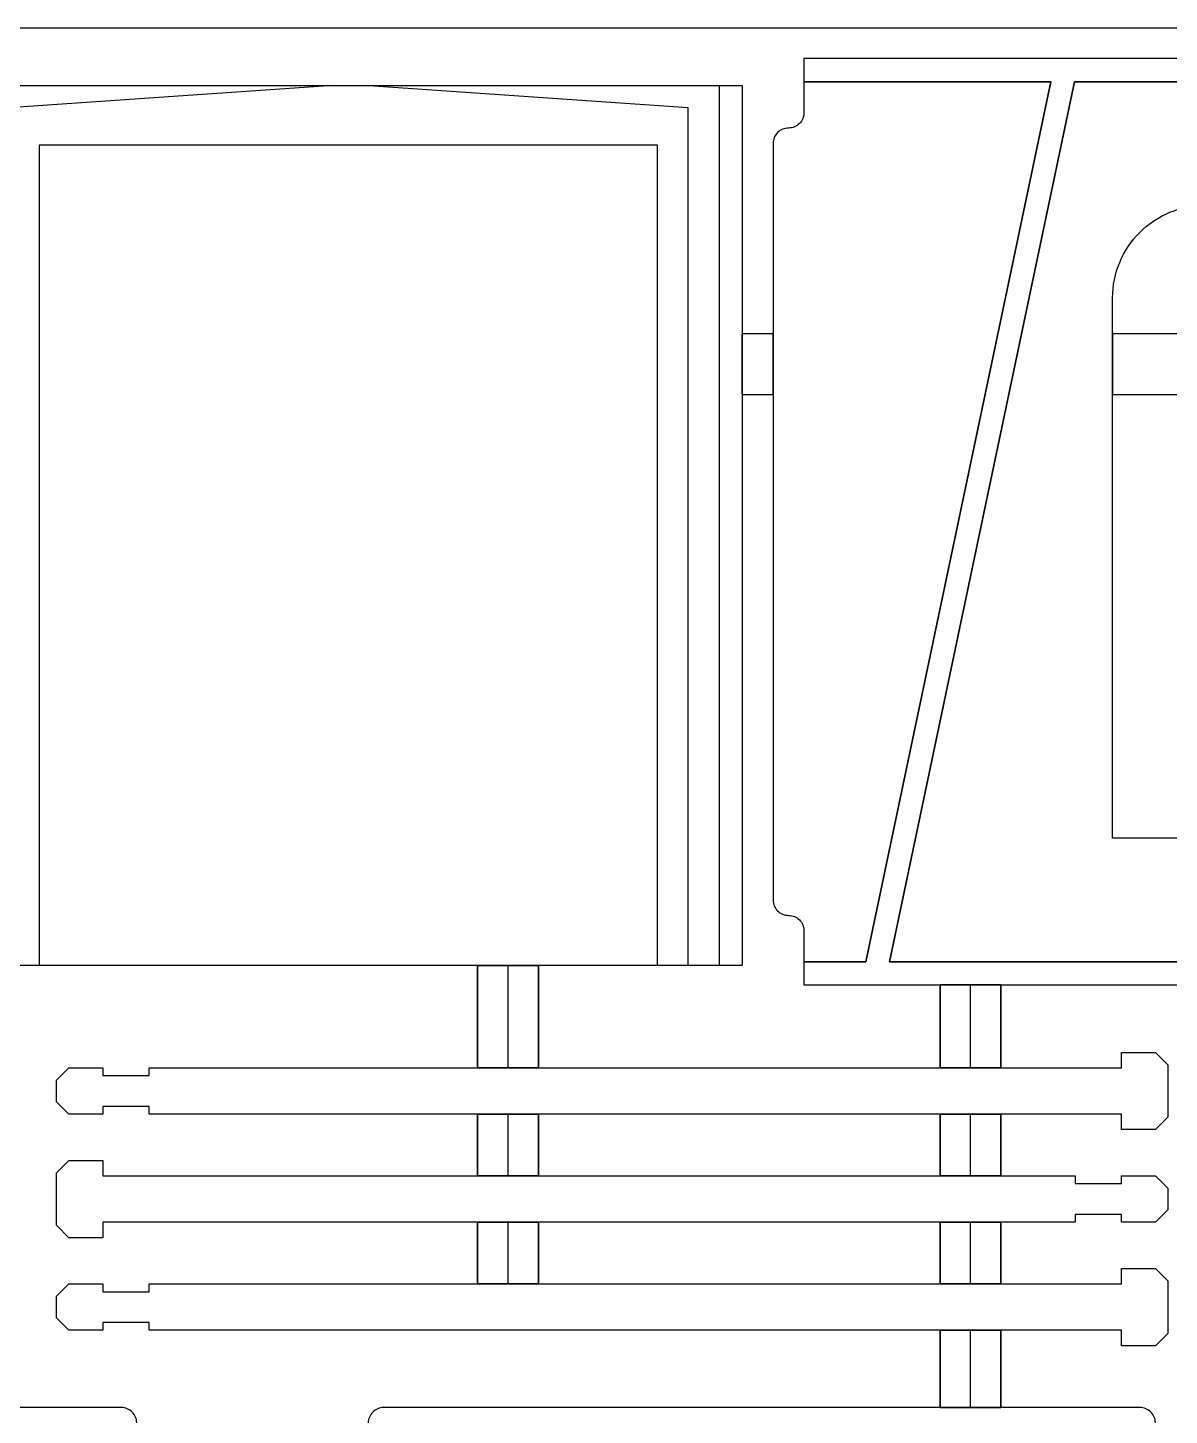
# Model space of a CAD drawing. Extents: x -158 to -62, y -42.7 to 5.3.
# Drawn here: x -145.09 to -126.59, y -17.14 to 5.33 of the extents above; entities that cross this region are included whole.
import ezdxf

# ---------------------------------------------------------------- set-up
doc = ezdxf.new("R2010")
doc.units = 0
doc.header["$MEASUREMENT"] = 0
for name, color, linetype in [('SOLIDS', 4, 'CONTINUOUS'), ('STOCK_PERIMETER', 1, 'CONTINUOUS'), ('TABS', 1, 'CONTINUOUS')]:
    doc.layers.add(name, color=color, linetype=linetype)

msp = doc.modelspace()

# ---------------------------------------------------------------- linework, layer by layer
at = {"layer": 'SOLIDS'}
for p, q in [((-132.512, 4.826, -0.5), (-132.512, 4.451, -0.5)), ((-124.512, 4.826, -0.5), (-132.512, 4.826, -0.5)), ((-132.512, 4.826, -0.137), (-132.512, 4.451, -0.137)), ((-124.512, 4.826, -0.137), (-132.512, 4.826, -0.137)), ((-132.512, 4.826, -0.137), (-132.512, 4.826, -0.5)), ((-146.262, 4.388, -0.5), (-133.512, 4.388, -0.5)), ((-145.887, 4.388, 0.238), (-140.137, 4.388, 0.238)), ((-140.137, 4.388, -0.137), (-145.393, 4.028, -0.137)), ((-140.137, 4.388, 0.238), (-145.393, 4.028, 0.238)), ((-140.137, 4.388, -0.137), (-140.137, 4.388, 0.238)), ((-140.137, 4.388, -0.137), (-139.637, 4.388, -0.137)), ((-134.388, 4.028, -0.137), (-139.637, 4.388, -0.137)), ((-134.388, 4.028, 0.238), (-139.637, 4.388, 0.238)), ((-139.637, 4.388, -0.137), (-139.637, 4.388, 0.238)), ((-139.637, 4.388, 0.238), (-133.887, 4.388, 0.238)), ((-133.887, 4.388, 0.238), (-133.887, -9.862, 0.238)), ((-133.887, 4.388, -0.137), (-133.887, 4.388, 0.238)), ((-133.887, 4.388, -0.137), (-133.512, 4.388, -0.137)), ((-133.887, 4.388, -0.137), (-133.887, -9.862, -0.137)), ((-133.512, 4.388, -0.5), (-133.512, 4.388, -0.137)), ((-133.512, 4.388, -0.5), (-133.512, -9.862, -0.5)), ((-133.512, 4.388, -0.137), (-133.512, -9.862, -0.137)), ((-132.512, 4.451, 0.238), (-132.512, 3.951, 0.238)), ((-132.512, 4.451, -0.5), (-132.512, 4.451, -0.137)), ((-132.512, 4.451, -0.5), (-132.512, 3.951, -0.5)), ((-128.512, 4.451, 0.238), (-132.512, 4.451, 0.238)), ((-132.512, 4.451, 0.238), (-132.512, 4.451, -0.137)), ((-132.512, 4.451, -0.137), (-128.512, 4.451, -0.137)), ((-128.512, 4.451, -0.137), (-131.512, -9.799, -0.137)), ((-131.512, -9.799, 0.238), (-128.512, 4.451, 0.238)), ((-131.129, -9.799, -0.137), (-128.129, 4.451, -0.137)), ((-128.129, 4.451, 0.238), (-131.129, -9.799, 0.238)), ((-128.512, 4.451, -0.137), (-128.512, 4.451, 0.238)), ((-128.129, 4.451, -0.137), (-128.129, 4.451, 0.238)), ((-128.129, 4.451, -0.137), (-124.512, 4.451, -0.137)), ((-124.512, 4.451, 0.238), (-128.129, 4.451, 0.238)), ((-134.388, -9.862, -0.137), (-134.388, 4.028, -0.137)), ((-134.388, 4.028, -0.137), (-134.388, 4.028, 0.238)), ((-134.388, -9.862, 0.238), (-134.388, 4.028, 0.238)), ((-132.512, 3.951, 0.238), (-132.512, 3.951, -0.5)), ((-144.893, 3.428, -0.137), (-144.893, 3.428, 0.238)), ((-144.893, 3.428, -0.137), (-134.888, 3.428, -0.137)), ((-144.893, -9.862, 0.238), (-144.893, 3.428, 0.238)), ((-144.893, 3.428, 0.238), (-134.888, 3.428, 0.238)), ((-144.893, -9.862, -0.137), (-144.893, 3.428, -0.137)), ((-134.888, 3.428, -0.137), (-134.888, 3.428, 0.238)), ((-134.888, 3.428, -0.137), (-134.888, -9.862, -0.137)), ((-134.888, 3.428, 0.238), (-134.888, -9.862, 0.238)), ((-127.512, -7.799, 0.238), (-127.512, -7.799, -0.5)), ((-133.887, -9.862, -0.5), (-145.887, -9.862, -0.5)), ((-144.893, -9.862, -0.137), (-145.393, -9.862, -0.137)), ((-144.893, -9.862, -0.137), (-144.893, -9.862, 0.238)), ((-134.888, -9.862, 0.238), (-144.893, -9.862, 0.238)), ((-134.888, -9.862, 0.238), (-134.888, -9.862, -0.137)), ((-134.388, -9.862, -0.137), (-134.888, -9.862, -0.137)), ((-133.887, -9.862, 0.238), (-134.388, -9.862, 0.238)), ((-133.887, -9.862, -0.137), (-134.388, -9.862, -0.137)), ((-134.388, -9.862, -0.137), (-134.388, -9.862, 0.238)), ((-133.512, -9.862, -0.5), (-133.887, -9.862, -0.5)), ((-133.887, -9.862, -0.5), (-133.887, -9.862, -0.137)), ((-133.512, -9.862, -0.137), (-133.887, -9.862, -0.137)), ((-133.887, -9.862, -0.137), (-133.887, -9.862, 0.238)), ((-133.512, -9.862, -0.5), (-133.512, -9.862, -0.137)), ((-131.512, -9.799, -0.137), (-132.512, -9.799, -0.137)), ((-132.512, -9.799, 0.238), (-131.512, -9.799, 0.238)), ((-132.512, -9.799, -0.137), (-132.512, -9.799, 0.238)), ((-132.512, -9.799, -0.137), (-132.512, -10.174, -0.137)), ((-131.512, -9.799, 0.238), (-131.512, -9.799, -0.137)), ((-131.129, -9.799, 0.238), (-124.512, -9.799, 0.238)), ((-131.129, -9.799, 0.238), (-131.129, -9.799, -0.137)), ((-124.512, -9.799, -0.137), (-131.129, -9.799, -0.137)), ((-132.512, -10.174, -0.5), (-124.512, -10.174, -0.5)), ((-132.512, -10.174, -0.137), (-124.512, -10.174, -0.137)), ((-132.512, -10.174, -0.137), (-132.512, -10.174, -0.5)), ((-127.369, -11.268, 0.238), (-126.819, -11.268, 0.238)), ((-127.369, -11.518, 0.238), (-127.369, -11.268, 0.238)), ((-127.369, -11.268, 0.238), (-127.369, -11.268, -0.5)), ((-127.369, -11.268, -0.5), (-126.819, -11.268, -0.5)), ((-127.369, -11.518, -0.5), (-127.369, -11.268, -0.5)), ((-126.819, -11.268, 0.238), (-126.619, -11.468, 0.238)), ((-126.819, -11.268, -0.5), (-126.819, -11.268, 0.238)), ((-126.819, -11.268, -0.5), (-126.619, -11.468, -0.5)), ((-144.619, -11.718, 0.238), (-144.419, -11.518, 0.238)), ((-144.619, -11.718, -0.5), (-144.419, -11.518, -0.5)), ((-144.419, -11.518, 0.238), (-143.869, -11.518, 0.238)), ((-144.419, -11.518, -0.5), (-144.419, -11.518, 0.238)), ((-144.419, -11.518, -0.5), (-143.869, -11.518, -0.5)), ((-143.869, -11.518, 0.238), (-143.869, -11.643, 0.238)), ((-143.869, -11.518, -0.5), (-143.869, -11.518, 0.238)), ((-143.869, -11.518, -0.5), (-143.869, -11.643, -0.5)), ((-143.869, -11.643, 0.238), (-143.119, -11.643, 0.238)), ((-143.869, -11.643, -0.5), (-143.869, -11.643, 0.238)), ((-143.869, -11.643, -0.5), (-143.119, -11.643, -0.5)), ((-143.119, -11.518, 0.238), (-127.369, -11.518, 0.238)), ((-143.119, -11.643, 0.238), (-143.119, -11.518, 0.238)), ((-143.119, -11.643, -0.5), (-143.119, -11.518, -0.5)), ((-143.119, -11.518, -0.5), (-143.119, -11.518, 0.238)), ((-143.119, -11.518, -0.5), (-127.369, -11.518, -0.5)), ((-143.119, -11.643, -0.5), (-143.119, -11.643, 0.238)), ((-127.369, -11.518, -0.5), (-127.369, -11.518, 0.238)), ((-126.619, -11.468, 0.238), (-126.619, -12.318, 0.238)), ((-126.619, -11.468, -0.5), (-126.619, -11.468, 0.238)), ((-126.619, -11.468, -0.5), (-126.619, -12.318, -0.5)), ((-144.619, -12.068, 0.238), (-144.619, -11.718, 0.238)), ((-144.619, -12.068, -0.5), (-144.619, -11.718, -0.5)), ((-144.619, -11.718, -0.5), (-144.619, -11.718, 0.238)), ((-144.419, -12.268, 0.238), (-144.619, -12.068, 0.238)), ((-144.419, -12.268, -0.5), (-144.619, -12.068, -0.5)), ((-144.619, -12.068, -0.5), (-144.619, -12.068, 0.238)), ((-143.869, -12.268, 0.238), (-144.419, -12.268, 0.238)), ((-143.869, -12.268, -0.5), (-144.419, -12.268, -0.5)), ((-144.419, -12.268, -0.5), (-144.419, -12.268, 0.238)), ((-143.869, -12.143, 0.238), (-143.869, -12.268, 0.238)), ((-143.119, -12.143, 0.238), (-143.869, -12.143, 0.238)), ((-143.119, -12.143, -0.5), (-143.869, -12.143, -0.5)), ((-143.869, -12.143, -0.5), (-143.869, -12.143, 0.238)), ((-143.869, -12.143, -0.5), (-143.869, -12.268, -0.5)), ((-143.869, -12.268, -0.5), (-143.869, -12.268, 0.238)), ((-143.119, -12.268, 0.238), (-143.119, -12.143, 0.238)), ((-143.119, -12.268, -0.5), (-143.119, -12.143, -0.5)), ((-143.119, -12.143, -0.5), (-143.119, -12.143, 0.238)), ((-127.369, -12.268, 0.238), (-143.119, -12.268, 0.238)), ((-127.369, -12.268, -0.5), (-143.119, -12.268, -0.5)), ((-143.119, -12.268, -0.5), (-143.119, -12.268, 0.238)), ((-127.369, -12.518, 0.238), (-127.369, -12.268, 0.238)), ((-127.369, -12.518, -0.5), (-127.369, -12.268, -0.5)), ((-127.369, -12.268, -0.5), (-127.369, -12.268, 0.238)), ((-126.619, -12.318, 0.238), (-126.819, -12.518, 0.238)), ((-126.619, -12.318, -0.5), (-126.819, -12.518, -0.5)), ((-126.619, -12.318, -0.5), (-126.619, -12.318, 0.238)), ((-126.819, -12.518, 0.238), (-127.369, -12.518, 0.238)), ((-126.819, -12.518, -0.5), (-127.369, -12.518, -0.5)), ((-127.369, -12.518, -0.5), (-127.369, -12.518, 0.238)), ((-126.819, -12.518, -0.5), (-126.819, -12.518, 0.238)), ((-144.619, -13.218, 0.238), (-144.419, -13.018, 0.238)), ((-144.619, -13.218, -0.5), (-144.419, -13.018, -0.5)), ((-144.419, -13.018, 0.238), (-143.869, -13.018, 0.238)), ((-144.419, -13.018, -0.5), (-144.419, -13.018, 0.238)), ((-144.419, -13.018, -0.5), (-143.869, -13.018, -0.5)), ((-143.869, -13.018, 0.238), (-143.869, -13.268, 0.238)), ((-143.869, -13.018, -0.5), (-143.869, -13.018, 0.238)), ((-143.869, -13.018, -0.5), (-143.869, -13.268, -0.5)), ((-144.619, -14.068, 0.238), (-144.619, -13.218, 0.238)), ((-144.619, -14.068, -0.5), (-144.619, -13.218, -0.5)), ((-144.619, -13.218, -0.5), (-144.619, -13.218, 0.238)), ((-143.869, -13.268, 0.238), (-128.119, -13.268, 0.238)), ((-143.869, -13.268, -0.5), (-143.869, -13.268, 0.238)), ((-143.869, -13.268, -0.5), (-128.119, -13.268, -0.5)), ((-128.119, -13.268, 0.238), (-128.119, -13.393, 0.238)), ((-128.119, -13.268, -0.5), (-128.119, -13.268, 0.238)), ((-128.119, -13.268, -0.5), (-128.119, -13.393, -0.5)), ((-128.119, -13.393, 0.238), (-127.369, -13.393, 0.238)), ((-128.119, -13.393, -0.5), (-128.119, -13.393, 0.238)), ((-128.119, -13.393, -0.5), (-127.369, -13.393, -0.5)), ((-127.369, -13.268, 0.238), (-126.819, -13.268, 0.238)), ((-127.369, -13.393, 0.238), (-127.369, -13.268, 0.238)), ((-127.369, -13.393, -0.5), (-127.369, -13.268, -0.5)), ((-127.369, -13.268, -0.5), (-127.369, -13.268, 0.238)), ((-127.369, -13.268, -0.5), (-126.819, -13.268, -0.5)), ((-127.369, -13.393, -0.5), (-127.369, -13.393, 0.238)), ((-126.819, -13.268, 0.238), (-126.619, -13.468, 0.238)), ((-126.819, -13.268, -0.5), (-126.819, -13.268, 0.238)), ((-126.819, -13.268, -0.5), (-126.619, -13.468, -0.5)), ((-126.619, -13.468, 0.238), (-126.619, -13.818, 0.238)), ((-126.619, -13.468, -0.5), (-126.619, -13.468, 0.238)), ((-126.619, -13.468, -0.5), (-126.619, -13.818, -0.5)), ((-128.119, -13.893, 0.238), (-128.119, -14.018, 0.238)), ((-127.369, -13.893, 0.238), (-128.119, -13.893, 0.238)), ((-127.369, -13.893, -0.5), (-128.119, -13.893, -0.5)), ((-128.119, -13.893, -0.5), (-128.119, -13.893, 0.238)), ((-128.119, -13.893, -0.5), (-128.119, -14.018, -0.5)), ((-127.369, -14.018, 0.238), (-127.369, -13.893, 0.238)), ((-127.369, -14.018, -0.5), (-127.369, -13.893, -0.5)), ((-127.369, -13.893, -0.5), (-127.369, -13.893, 0.238)), ((-126.619, -13.818, 0.238), (-126.819, -14.018, 0.238)), ((-126.619, -13.818, -0.5), (-126.819, -14.018, -0.5)), ((-126.619, -13.818, -0.5), (-126.619, -13.818, 0.238)), ((-144.419, -14.268, 0.238), (-144.619, -14.068, 0.238)), ((-144.419, -14.268, -0.5), (-144.619, -14.068, -0.5)), ((-144.619, -14.068, -0.5), (-144.619, -14.068, 0.238)), ((-143.869, -14.018, 0.238), (-143.869, -14.268, 0.238)), ((-128.119, -14.018, 0.238), (-143.869, -14.018, 0.238)), ((-128.119, -14.018, -0.5), (-143.869, -14.018, -0.5)), ((-143.869, -14.018, -0.5), (-143.869, -14.018, 0.238)), ((-143.869, -14.018, -0.5), (-143.869, -14.268, -0.5)), ((-128.119, -14.018, -0.5), (-128.119, -14.018, 0.238)), ((-126.819, -14.018, 0.238), (-127.369, -14.018, 0.238)), ((-126.819, -14.018, -0.5), (-127.369, -14.018, -0.5)), ((-127.369, -14.018, -0.5), (-127.369, -14.018, 0.238)), ((-126.819, -14.018, -0.5), (-126.819, -14.018, 0.238)), ((-143.869, -14.268, 0.238), (-144.419, -14.268, 0.238)), ((-143.869, -14.268, -0.5), (-144.419, -14.268, -0.5)), ((-144.419, -14.268, -0.5), (-144.419, -14.268, 0.238)), ((-143.869, -14.268, 0.238), (-143.869, -14.268, -0.5)), ((-127.369, -14.768, 0.238), (-126.819, -14.768, 0.238)), ((-127.369, -15.018, 0.238), (-127.369, -14.768, 0.238)), ((-127.369, -14.768, 0.238), (-127.369, -14.768, -0.5)), ((-127.369, -14.768, -0.5), (-126.819, -14.768, -0.5)), ((-127.369, -15.018, -0.5), (-127.369, -14.768, -0.5)), ((-126.819, -14.768, 0.238), (-126.619, -14.968, 0.238)), ((-126.819, -14.768, -0.5), (-126.819, -14.768, 0.238)), ((-126.819, -14.768, -0.5), (-126.619, -14.968, -0.5)), ((-144.619, -15.218, 0.238), (-144.419, -15.018, 0.238)), ((-144.619, -15.218, -0.5), (-144.419, -15.018, -0.5)), ((-144.419, -15.018, 0.238), (-143.869, -15.018, 0.238)), ((-144.419, -15.018, -0.5), (-144.419, -15.018, 0.238)), ((-144.419, -15.018, -0.5), (-143.869, -15.018, -0.5)), ((-143.869, -15.018, 0.238), (-143.869, -15.143, 0.238)), ((-143.869, -15.018, -0.5), (-143.869, -15.018, 0.238)), ((-143.869, -15.018, -0.5), (-143.869, -15.143, -0.5)), ((-143.119, -15.018, 0.238), (-127.369, -15.018, 0.238)), ((-143.119, -15.143, 0.238), (-143.119, -15.018, 0.238)), ((-143.119, -15.143, -0.5), (-143.119, -15.018, -0.5)), ((-143.119, -15.018, -0.5), (-143.119, -15.018, 0.238)), ((-143.119, -15.018, -0.5), (-127.369, -15.018, -0.5)), ((-127.369, -15.018, -0.5), (-127.369, -15.018, 0.238)), ((-126.619, -14.968, 0.238), (-126.619, -15.818, 0.238)), ((-126.619, -14.968, -0.5), (-126.619, -14.968, 0.238)), ((-126.619, -14.968, -0.5), (-126.619, -15.818, -0.5)), ((-144.619, -15.568, 0.238), (-144.619, -15.218, 0.238)), ((-144.619, -15.568, -0.5), (-144.619, -15.218, -0.5)), ((-144.619, -15.218, -0.5), (-144.619, -15.218, 0.238)), ((-143.869, -15.143, 0.238), (-143.119, -15.143, 0.238)), ((-143.869, -15.143, -0.5), (-143.869, -15.143, 0.238)), ((-143.869, -15.143, -0.5), (-143.119, -15.143, -0.5)), ((-143.119, -15.143, -0.5), (-143.119, -15.143, 0.238)), ((-144.419, -15.768, 0.238), (-144.619, -15.568, 0.238)), ((-144.419, -15.768, -0.5), (-144.619, -15.568, -0.5)), ((-144.619, -15.568, -0.5), (-144.619, -15.568, 0.238)), ((-143.869, -15.643, 0.238), (-143.869, -15.768, 0.238)), ((-143.119, -15.643, 0.238), (-143.869, -15.643, 0.238)), ((-143.119, -15.643, -0.5), (-143.869, -15.643, -0.5)), ((-143.869, -15.643, -0.5), (-143.869, -15.643, 0.238)), ((-143.869, -15.643, -0.5), (-143.869, -15.768, -0.5)), ((-143.119, -15.768, 0.238), (-143.119, -15.643, 0.238)), ((-143.119, -15.768, -0.5), (-143.119, -15.643, -0.5)), ((-143.119, -15.643, -0.5), (-143.119, -15.643, 0.238)), ((-143.869, -15.768, 0.238), (-144.419, -15.768, 0.238)), ((-143.869, -15.768, -0.5), (-144.419, -15.768, -0.5)), ((-144.419, -15.768, -0.5), (-144.419, -15.768, 0.238)), ((-143.869, -15.768, -0.5), (-143.869, -15.768, 0.238)), ((-127.369, -15.768, 0.238), (-143.119, -15.768, 0.238)), ((-127.369, -15.768, -0.5), (-143.119, -15.768, -0.5)), ((-143.119, -15.768, -0.5), (-143.119, -15.768, 0.238)), ((-127.369, -16.018, 0.238), (-127.369, -15.768, 0.238)), ((-127.369, -16.018, -0.5), (-127.369, -15.768, -0.5)), ((-127.369, -15.768, -0.5), (-127.369, -15.768, 0.238)), ((-126.619, -15.818, 0.238), (-126.819, -16.018, 0.238)), ((-126.619, -15.818, -0.5), (-126.819, -16.018, -0.5)), ((-126.619, -15.818, -0.5), (-126.619, -15.818, 0.238)), ((-126.819, -16.018, 0.238), (-127.369, -16.018, 0.238)), ((-126.819, -16.018, -0.5), (-127.369, -16.018, -0.5)), ((-127.369, -16.018, -0.5), (-127.369, -16.018, 0.238)), ((-126.819, -16.018, -0.5), (-126.819, -16.018, 0.238))]:
    msp.add_line(p, q, dxfattribs=at)
for points in [[(-127.512, -7.799), (-127.512, -6.299), (-127.512, -5.799), (-127.512, 0.451), (-127.512, 0.951, -0.414214), (-126.012, 2.451, 0.414214), (-124.512, 3.951), (-124.512, 4.826)], [(-127.512, -7.799), (-127.512, -6.299), (-127.512, -5.799), (-127.512, 0.451), (-127.512, 0.951, -0.414214), (-126.012, 2.451, 0.414214), (-124.512, 3.951), (-124.512, 4.451)], [(-132.512, 3.951, -0.414214), (-132.762, 3.701, 0.414214), (-133.012, 3.451), (-133.012, -8.799, 0.414214), (-132.762, -9.049, -0.414214), (-132.512, -9.299), (-132.512, -9.799)], [(-132.512, 3.951, -0.414214), (-132.762, 3.701, 0.414214), (-133.012, 3.451), (-133.012, -8.799, 0.414214), (-132.762, -9.049, -0.414214), (-132.512, -9.299), (-132.512, -10.174)], [(-124.512, -10.174), (-124.512, -9.799), (-124.512, -9.299, 0.414214), (-126.012, -7.799), (-127.512, -7.799)], [(-124.512, -9.799), (-124.512, -9.299, 0.414214), (-126.012, -7.799), (-127.512, -7.799)], [(-142.57, -17.519), (-142.945, -17.519), (-143.07, -17.519, -0.414214), (-143.32, -17.269, 0.414214), (-143.57, -17.019), (-155.82, -17.019, 0.414214), (-156.07, -17.269, -0.414214), (-156.32, -17.519), (-156.82, -17.519)], [(-143.32, -17.269, 0.414214), (-143.57, -17.019), (-155.82, -17.019, 0.414214), (-156.07, -17.269)], [(-126.07, -17.519), (-126.445, -17.519), (-126.57, -17.519, -0.414214), (-126.82, -17.269, 0.414214), (-127.07, -17.019), (-139.32, -17.019, 0.414214), (-139.57, -17.269, -0.414214), (-139.82, -17.519), (-140.32, -17.519)], [(-126.82, -17.269, 0.414214), (-127.07, -17.019), (-139.32, -17.019, 0.414214), (-139.57, -17.269)]]:
    msp.add_lwpolyline(points, format="xyb", dxfattribs=at)
at = {"layer": 'STOCK_PERIMETER'}
msp.add_lwpolyline([(-158.023, -42.674), (-158.023, 5.326), (-62.023, 5.326), (-62.023, -42.674)], close=True, dxfattribs=at)
at = {"layer": 'TABS'}
for p, q in [((-133.512, 0.368, -0.5), (-133.512, -0.616, -0.5)), ((-133.512, 0.368, -0.5), (-133.512, 0.368, -0.382)), ((-133.512, -0.616, -0.382), (-133.512, 0.368, -0.382)), ((-133.012, 0.368, -0.5), (-133.512, 0.368, -0.5)), ((-133.012, 0.368, -0.382), (-133.512, 0.368, -0.382)), ((-133.012, 0.368, -0.5), (-133.012, -0.616, -0.5)), ((-133.012, 0.368, -0.5), (-133.012, 0.368, -0.382)), ((-133.012, -0.616, -0.382), (-133.012, 0.368, -0.382)), ((-127.512, -0.616, -0.5), (-127.512, 0.368, -0.5)), ((-127.512, 0.368, -0.382), (-127.512, 0.368, -0.5)), ((-127.512, 0.368, -0.382), (-127.512, -0.616, -0.382)), ((-121.012, 0.368, -0.5), (-127.512, 0.368, -0.5)), ((-121.012, 0.368, -0.382), (-127.512, 0.368, -0.382)), ((-133.512, -0.616, -0.382), (-133.512, -0.616, -0.5)), ((-133.512, -0.616, -0.5), (-133.012, -0.616, -0.5)), ((-133.512, -0.616, -0.382), (-133.012, -0.616, -0.382)), ((-133.012, -0.616, -0.382), (-133.012, -0.616, -0.5)), ((-127.512, -0.616, -0.5), (-127.512, -0.616, -0.382)), ((-127.512, -0.616, -0.5), (-121.012, -0.616, -0.5)), ((-127.512, -0.616, -0.382), (-121.012, -0.616, -0.382)), ((-136.814, -9.862, -0.5), (-137.798, -9.862, -0.5)), ((-137.798, -9.862, -0.382), (-137.798, -9.862, -0.5)), ((-137.798, -9.862, -0.382), (-136.814, -9.862, -0.382)), ((-137.798, -9.862, -0.5), (-137.798, -11.518, -0.5)), ((-137.798, -9.862, -0.382), (-137.798, -11.518, -0.382)), ((-137.798, -11.518, -0.441), (-137.798, -9.862, -0.441)), ((-137.306, -11.518, -0.5), (-137.306, -9.862, -0.5)), ((-137.306, -11.518, -0.382), (-137.306, -9.862, -0.382)), ((-136.814, -9.862, -0.5), (-136.814, -9.862, -0.382)), ((-136.814, -11.518, -0.5), (-136.814, -9.862, -0.5)), ((-136.814, -11.518, -0.382), (-136.814, -9.862, -0.382)), ((-136.814, -9.862, -0.441), (-136.814, -11.518, -0.441)), ((-130.305, -10.174, -0.5), (-129.321, -10.174, -0.5)), ((-130.305, -10.174, -0.5), (-130.305, -10.174, -0.382)), ((-129.321, -10.174, -0.382), (-130.305, -10.174, -0.382)), ((-130.305, -10.174, -0.5), (-130.305, -11.518, -0.5)), ((-130.305, -10.174, -0.382), (-130.305, -11.518, -0.382)), ((-130.305, -11.518, -0.441), (-130.305, -10.174, -0.441)), ((-129.813, -11.518, -0.382), (-129.813, -10.174, -0.382)), ((-129.813, -11.518, -0.5), (-129.813, -10.174, -0.5)), ((-129.321, -10.174, -0.382), (-129.321, -10.174, -0.5)), ((-129.321, -11.518, -0.5), (-129.321, -10.174, -0.5)), ((-129.321, -11.518, -0.382), (-129.321, -10.174, -0.382)), ((-129.321, -10.174, -0.441), (-129.321, -11.518, -0.441)), ((-137.798, -11.518, -0.5), (-136.814, -11.518, -0.5)), ((-137.798, -11.518, -0.5), (-137.798, -11.518, -0.382)), ((-136.814, -11.518, -0.382), (-137.798, -11.518, -0.382)), ((-136.814, -11.518, -0.382), (-136.814, -11.518, -0.5)), ((-130.305, -11.518, -0.5), (-130.305, -11.518, -0.382)), ((-129.321, -11.518, -0.382), (-130.305, -11.518, -0.382)), ((-130.305, -11.518, -0.5), (-129.321, -11.518, -0.5)), ((-129.321, -11.518, -0.382), (-129.321, -11.518, -0.5)), ((-136.814, -12.268, -0.5), (-137.798, -12.268, -0.5)), ((-137.798, -12.268, -0.382), (-137.798, -12.268, -0.5)), ((-137.798, -12.268, -0.382), (-136.814, -12.268, -0.382)), ((-137.798, -12.268, -0.5), (-137.798, -13.268, -0.5)), ((-137.798, -12.268, -0.382), (-137.798, -13.268, -0.382)), ((-137.798, -13.268, -0.441), (-137.798, -12.268, -0.441)), ((-137.306, -13.268, -0.5), (-137.306, -12.268, -0.5)), ((-137.306, -13.268, -0.382), (-137.306, -12.268, -0.382)), ((-136.814, -12.268, -0.5), (-136.814, -12.268, -0.382)), ((-136.814, -13.268, -0.5), (-136.814, -12.268, -0.5)), ((-136.814, -13.268, -0.382), (-136.814, -12.268, -0.382)), ((-136.814, -12.268, -0.441), (-136.814, -13.268, -0.441)), ((-130.305, -12.268, -0.382), (-130.305, -12.268, -0.5)), ((-130.305, -12.268, -0.382), (-129.321, -12.268, -0.382)), ((-129.321, -12.268, -0.5), (-130.305, -12.268, -0.5)), ((-130.305, -12.268, -0.5), (-130.305, -13.268, -0.5)), ((-130.305, -12.268, -0.382), (-130.305, -13.268, -0.382)), ((-130.305, -13.268, -0.441), (-130.305, -12.268, -0.441)), ((-129.813, -13.268, -0.382), (-129.813, -12.268, -0.382)), ((-129.813, -13.268, -0.5), (-129.813, -12.268, -0.5)), ((-129.321, -12.268, -0.5), (-129.321, -12.268, -0.382)), ((-129.321, -13.268, -0.5), (-129.321, -12.268, -0.5)), ((-129.321, -13.268, -0.382), (-129.321, -12.268, -0.382)), ((-129.321, -12.268, -0.441), (-129.321, -13.268, -0.441)), ((-137.798, -13.268, -0.5), (-136.814, -13.268, -0.5)), ((-137.798, -13.268, -0.5), (-137.798, -13.268, -0.382)), ((-136.814, -13.268, -0.382), (-137.798, -13.268, -0.382)), ((-136.814, -13.268, -0.382), (-136.814, -13.268, -0.5)), ((-130.305, -13.268, -0.5), (-130.305, -13.268, -0.382)), ((-129.321, -13.268, -0.382), (-130.305, -13.268, -0.382)), ((-130.305, -13.268, -0.5), (-129.321, -13.268, -0.5)), ((-129.321, -13.268, -0.382), (-129.321, -13.268, -0.5)), ((-136.814, -14.018, -0.5), (-137.798, -14.018, -0.5)), ((-137.798, -14.018, -0.382), (-137.798, -14.018, -0.5)), ((-137.798, -14.018, -0.382), (-136.814, -14.018, -0.382)), ((-137.798, -14.018, -0.5), (-137.798, -15.018, -0.5)), ((-137.798, -14.018, -0.382), (-137.798, -15.018, -0.382)), ((-137.798, -15.018, -0.441), (-137.798, -14.018, -0.441)), ((-137.306, -15.018, -0.5), (-137.306, -14.018, -0.5)), ((-137.306, -15.018, -0.382), (-137.306, -14.018, -0.382)), ((-136.814, -14.018, -0.5), (-136.814, -14.018, -0.382)), ((-136.814, -15.018, -0.5), (-136.814, -14.018, -0.5)), ((-136.814, -15.018, -0.382), (-136.814, -14.018, -0.382)), ((-136.814, -14.018, -0.441), (-136.814, -15.018, -0.441)), ((-130.305, -14.018, -0.382), (-130.305, -14.018, -0.5)), ((-130.305, -14.018, -0.382), (-129.321, -14.018, -0.382)), ((-129.321, -14.018, -0.5), (-130.305, -14.018, -0.5)), ((-130.305, -14.018, -0.5), (-130.305, -15.018, -0.5)), ((-130.305, -14.018, -0.382), (-130.305, -15.018, -0.382)), ((-130.305, -15.018, -0.441), (-130.305, -14.018, -0.441)), ((-129.813, -15.018, -0.382), (-129.813, -14.018, -0.382)), ((-129.813, -15.018, -0.5), (-129.813, -14.018, -0.5)), ((-129.321, -14.018, -0.5), (-129.321, -14.018, -0.382)), ((-129.321, -15.018, -0.5), (-129.321, -14.018, -0.5)), ((-129.321, -15.018, -0.382), (-129.321, -14.018, -0.382)), ((-129.321, -14.018, -0.441), (-129.321, -15.018, -0.441)), ((-137.798, -15.018, -0.5), (-136.814, -15.018, -0.5)), ((-137.798, -15.018, -0.5), (-137.798, -15.018, -0.382)), ((-136.814, -15.018, -0.382), (-137.798, -15.018, -0.382)), ((-136.814, -15.018, -0.382), (-136.814, -15.018, -0.5)), ((-130.305, -15.018, -0.5), (-130.305, -15.018, -0.382)), ((-129.321, -15.018, -0.382), (-130.305, -15.018, -0.382)), ((-130.305, -15.018, -0.5), (-129.321, -15.018, -0.5)), ((-129.321, -15.018, -0.382), (-129.321, -15.018, -0.5)), ((-130.305, -15.768, -0.382), (-130.305, -15.768, -0.5)), ((-130.305, -15.768, -0.382), (-129.321, -15.768, -0.382)), ((-129.321, -15.768, -0.5), (-130.305, -15.768, -0.5)), ((-130.305, -15.768, -0.5), (-130.305, -17.019, -0.5)), ((-130.305, -15.768, -0.382), (-130.305, -17.019, -0.382)), ((-130.305, -17.019, -0.441), (-130.305, -15.768, -0.441)), ((-129.813, -17.019, -0.382), (-129.813, -15.768, -0.382)), ((-129.813, -17.019, -0.5), (-129.813, -15.768, -0.5)), ((-129.321, -15.768, -0.5), (-129.321, -15.768, -0.382)), ((-129.321, -17.019, -0.5), (-129.321, -15.768, -0.5)), ((-129.321, -17.019, -0.382), (-129.321, -15.768, -0.382)), ((-129.321, -15.768, -0.441), (-129.321, -17.019, -0.441)), ((-130.305, -17.019, -0.382), (-130.305, -17.019, -0.5)), ((-130.305, -17.019, -0.382), (-129.321, -17.019, -0.382)), ((-129.321, -17.019, -0.5), (-130.305, -17.019, -0.5)), ((-129.321, -17.019, -0.5), (-129.321, -17.019, -0.382))]:
    msp.add_line(p, q, dxfattribs=at)

doc.saveas('drawing.dxf')
